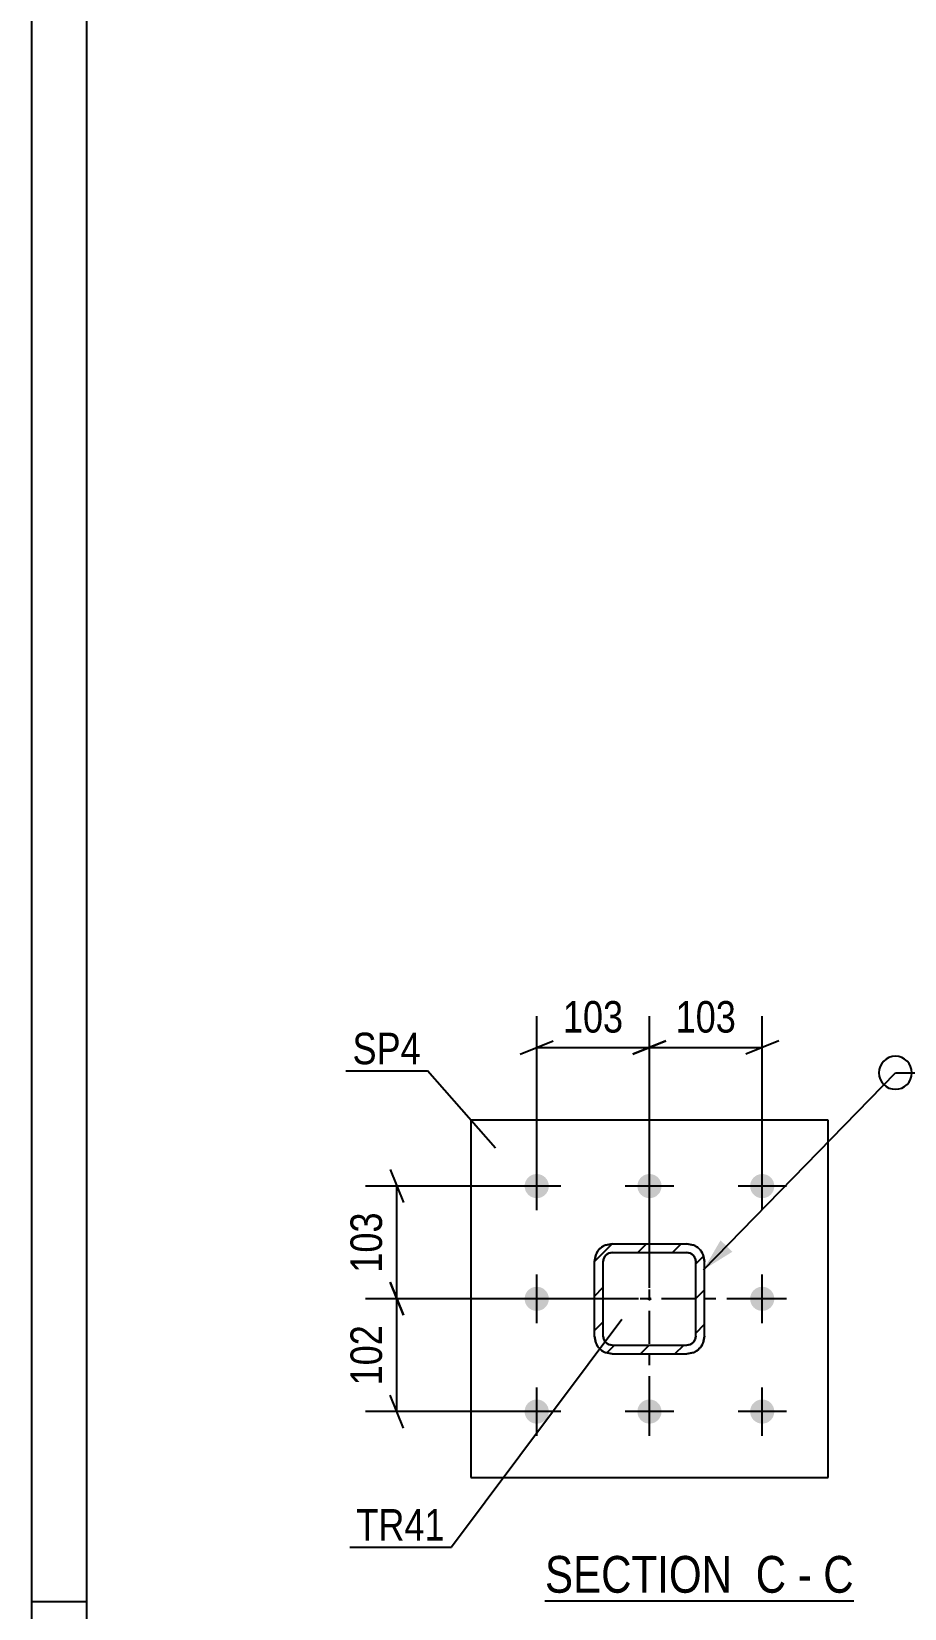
# Model space of a CAD drawing. Header units: millimetres. Extents: x 0 to 841, y 0 to 594.
# Drawn here: x 0 to 79.4, y 148.4 to 291.8 of the extents above; entities that cross this region are included whole.
import ezdxf

# ---------------------------------------------------------------- set-up
doc = ezdxf.new("R2010")
doc.units = ezdxf.units.MM
doc.linetypes.add('DXK_LINE_DOT2', pattern=[3.9198, 1.9599, -1.9599])
doc.linetypes.add('DXK_LINE_DOT3', pattern=[5.9187, 2.979, -0.9799, 0.9799, -0.9799])
doc.styles.add('Arial', font='ARIAL.TTF', dxfattribs={"height": 0.2})
doc.styles.add('Arial Narrow', font='ARIALN.TTF', dxfattribs={"height": 0.2})

# ---------------------------------------------------------------- blocks, each defined once
blk = doc.blocks.new('Unknown-247343380-1135 - 18088')
at = {"color": 5, "linetype": 'Continuous'}
for p, q in [((0, 594), (0, 0)), ((5, 589), (5, 5)), ((5, 149), (0, 149))]:
    blk.add_line(p, q, dxfattribs=at)
blk = doc.blocks.new('Unknown-247343380-13 - 2805')
at = {"color": 6, "linetype": 'Continuous'}
blk.add_line((46.68, 149.09), (74.75, 149.09), dxfattribs=at)
at = {"color": 0, "linetype": 'Continuous'}
for points in [[(64.79, 149.84), (64.79, 153.34), (46.68, 153.34), (46.68, 149.84)], [(68.61, 149.84), (68.61, 153.34), (65.84, 153.34), (65.84, 149.84)], [(70.93, 149.84), (70.93, 153.34), (69.66, 153.34), (69.66, 149.84)], [(74.75, 149.84), (74.75, 153.34), (71.98, 153.34), (71.98, 149.84)]]:
    blk.add_wipeout(points, dxfattribs=at)
at = {"color": 7, "linetype": 'Continuous', "style": 'Arial Narrow'}
for s, p in [('SECTION ', (46.68, 149.84)), ('C', (65.84, 149.84)), ('C', (71.98, 149.84)), ('-', (69.66, 149.84))]:
    blk.add_text(s, height=3.34, dxfattribs=at).set_placement(p)
blk = doc.blocks.new('Part-247343380-2828 - 2805')
at = {"color": 2, "linetype": 'Continuous'}
for p, q in [((72.43, 192.81), (39.93, 192.81)), ((39.93, 192.81), (39.93, 160.31)), ((72.43, 160.31), (72.43, 192.81)), ((39.93, 160.31), (72.43, 160.31))]:
    blk.add_line(p, q, dxfattribs=at)
blk = doc.blocks.new('Bolt-247343380-2893 - 2805')
at = {"linetype": 'Continuous'}
for points in [[(45.93, 185.71, -1), (45.93, 187.91, -1)], [(56.18, 185.71, -1), (56.18, 187.91, -1)], [(66.43, 185.71, -1), (66.43, 187.91, -1)], [(45.93, 175.46, -1), (45.93, 177.66, -1)], [(66.43, 175.46, -1), (66.43, 177.66, -1)], [(45.93, 165.21, -1), (45.93, 167.41, -1)], [(56.18, 165.21, -1), (56.18, 167.41, -1)], [(66.43, 165.21, -1), (66.43, 167.41, -1)]]:
    blk.add_hatch(color=1, dxfattribs=at).paths.add_polyline_path(points)
at = {"color": 1, "linetype": 'Continuous'}
for p, q in [((45.93, 184.61), (45.93, 189.01)), ((56.18, 184.61), (56.18, 189.01)), ((66.43, 184.61), (66.43, 189.01)), ((48.13, 186.81), (43.73, 186.81)), ((58.38, 186.81), (53.98, 186.81)), ((68.63, 186.81), (64.23, 186.81)), ((45.93, 174.36), (45.93, 178.76)), ((66.43, 174.36), (66.43, 178.76)), ((48.13, 176.56), (43.73, 176.56)), ((68.63, 176.56), (64.23, 176.56)), ((45.93, 164.11), (45.93, 168.51)), ((56.18, 164.11), (56.18, 168.51)), ((66.43, 164.11), (66.43, 168.51)), ((48.13, 166.31), (43.73, 166.31)), ((58.38, 166.31), (53.98, 166.31)), ((68.63, 166.31), (64.23, 166.31))]:
    blk.add_line(p, q, dxfattribs=at)
blk = doc.blocks.new('Part-247343380-2918 - 2805')
at = {"linetype": 'Continuous'}
h = blk.add_hatch(dxfattribs=at)
h.set_pattern_fill('', scale=0.7, style=0, pattern_type=0)
h.set_pattern_definition([(45, (52.779, 181.5582), (-1.57154, 1.57154), [])])
h.paths.add_polyline_path([(59.58, 181.56), (52.78, 181.56), (52.17, 181.44), (51.65, 181.09), (51.3, 180.57), (51.18, 179.96), (51.18, 173.16), (51.3, 172.55), (51.65, 172.03), (52.17, 171.68), (52.78, 171.56), (59.58, 171.56), (60.19, 171.68), (60.71, 172.03), (61.06, 172.55), (61.18, 173.16), (61.18, 179.96), (61.06, 180.57), (60.71, 181.09), (60.19, 181.44)])
h.paths.add_polyline_path([(60.32, 180.26), (60.38, 179.96), (60.38, 173.16), (60.32, 172.85), (60.14, 172.59), (59.89, 172.42), (59.58, 172.36), (52.78, 172.36), (52.47, 172.42), (52.21, 172.59), (52.04, 172.85), (51.98, 173.16), (51.98, 179.96), (52.04, 180.26), (52.21, 180.52), (52.47, 180.7), (52.78, 180.76), (59.58, 180.76), (59.89, 180.7), (60.14, 180.52)])
blk.add_hatch(color=30, dxfattribs=at).paths.add_polyline_path([(56.18, 176.46, -1), (56.18, 176.66, -1)])
at = {"color": 7, "linetype": 'DXK_LINE_DOT3'}
for p, q in [((56.18, 166.56), (56.18, 186.56)), ((66.18, 176.56), (46.18, 176.56))]:
    blk.add_line(p, q, dxfattribs=at)
at = {"color": 7, "linetype": 'DXK_LINE_DOT2'}
for p, q in [((52.17, 181.44), (52.78, 181.56)), ((52.78, 180.76), (52.47, 180.7)), ((52.78, 181.56), (59.58, 181.56)), ((52.78, 180.76), (59.58, 180.76)), ((59.58, 181.56), (60.19, 181.44)), ((59.89, 180.7), (59.58, 180.76)), ((51.18, 179.96), (51.3, 180.57)), ((51.18, 173.16), (51.18, 179.96)), ((52.04, 180.26), (51.98, 179.96)), ((51.98, 173.16), (51.98, 179.96)), ((60.38, 179.96), (60.32, 180.26)), ((60.38, 173.16), (60.38, 179.96)), ((61.06, 180.57), (61.18, 179.96)), ((61.18, 173.16), (61.18, 179.96)), ((51.3, 172.55), (51.18, 173.16)), ((51.98, 173.16), (52.04, 172.85)), ((52.47, 172.42), (52.78, 172.36)), ((52.78, 172.36), (59.58, 172.36)), ((59.58, 172.36), (59.89, 172.42)), ((60.32, 172.85), (60.38, 173.16)), ((61.18, 173.16), (61.06, 172.55)), ((52.78, 171.56), (52.17, 171.68)), ((52.78, 171.56), (59.58, 171.56)), ((60.19, 171.68), (59.58, 171.56))]:
    blk.add_line(p, q, dxfattribs=at)
at = {"color": 2, "linetype": 'Continuous'}
for p, q in [((52.78, 181.56), (52.17, 181.44)), ((52.47, 180.7), (52.78, 180.76)), ((52.78, 181.56), (59.58, 181.56)), ((52.78, 180.76), (59.58, 180.76)), ((60.19, 181.44), (59.58, 181.56)), ((59.58, 180.76), (59.89, 180.7)), ((51.3, 180.57), (51.18, 179.96)), ((51.18, 173.16), (51.18, 179.96)), ((51.98, 179.96), (52.04, 180.26)), ((51.98, 173.16), (51.98, 179.96)), ((60.32, 180.26), (60.38, 179.96)), ((60.38, 173.16), (60.38, 179.96)), ((61.18, 179.96), (61.06, 180.57)), ((61.18, 173.16), (61.18, 179.96)), ((51.18, 173.16), (51.3, 172.55)), ((52.04, 172.85), (51.98, 173.16)), ((52.78, 172.36), (52.47, 172.42)), ((52.78, 172.36), (59.58, 172.36)), ((59.89, 172.42), (59.58, 172.36)), ((60.38, 173.16), (60.32, 172.85)), ((61.06, 172.55), (61.18, 173.16)), ((52.17, 171.68), (52.78, 171.56)), ((52.78, 171.56), (59.58, 171.56)), ((59.58, 171.56), (60.19, 171.68))]:
    blk.add_line(p, q, dxfattribs=at)
at = {"color": 30, "linetype": 'DXK_LINE_DOT3'}
blk.add_line((56.18, 176.56), (56.18, 176.56), dxfattribs=at)
at = {"color": 30, "linetype": 'Continuous'}
blk.add_circle((56.18, 176.56), 0.1, dxfattribs=at)
at = {"color": 7, "linetype": 'DXK_LINE_DOT2'}
for centre, radius, start, end in [((52.78, 179.96), 1.6, 112.5, 157.5), ((52.78, 179.96), 0.8, 112.5, 157.5), ((59.58, 179.96), 0.8, 22.5, 67.5), ((59.58, 179.96), 1.6, 22.5, 67.5), ((52.78, 173.16), 1.6, 202.5, 247.5), ((52.78, 173.16), 0.8, 202.5, 247.5), ((59.58, 173.16), 0.8, 292.5, 337.5), ((59.58, 173.16), 1.6, 292.5, 337.5)]:
    blk.add_arc(centre, radius, start, end, dxfattribs=at)
at = {"color": 2, "linetype": 'Continuous'}
for centre, radius, start, end in [((52.78, 179.96), 1.6, 112.5, 157.5), ((52.78, 179.96), 0.8, 112.5, 157.5), ((59.58, 179.96), 0.8, 22.5, 67.5), ((59.58, 179.96), 1.6, 22.5, 67.5), ((52.78, 173.16), 1.6, 202.5, 247.5), ((52.78, 173.16), 0.8, 202.5, 247.5), ((59.58, 173.16), 0.8, 292.5, 337.5), ((59.58, 173.16), 1.6, 292.5, 337.5)]:
    blk.add_arc(centre, radius, start, end, dxfattribs=at)
blk = doc.blocks.new('StraightDimension-247343380-33652 - 2805')
at = {"color": 7, "linetype": 'Continuous'}
for p, q in [((56.18, 177.56), (56.18, 202.27)), ((66.43, 187.81), (66.43, 202.27)), ((54.68, 198.82), (57.68, 200.02)), ((56.18, 199.42), (66.43, 199.42)), ((67.93, 200.02), (64.93, 198.82))]:
    blk.add_line(p, q, dxfattribs=at)
at = {"color": 0}
blk.add_wipeout([(64.65, 200.17), (64.65, 204.37), (57.96, 204.37), (57.96, 200.17)], dxfattribs=at)
at = {"color": 3, "style": 'Arial Narrow'}
blk.add_text('103', height=2.863, dxfattribs=at).set_placement((58.56, 200.77))
blk = doc.blocks.new('StraightDimension-247343380-33653 - 2805')
at = {"color": 7, "linetype": 'Continuous'}
for p, q in [((45.93, 187.81), (45.93, 202.27)), ((56.18, 177.56), (56.18, 202.27)), ((44.43, 198.82), (47.43, 200.02)), ((45.93, 199.42), (56.18, 199.42)), ((57.68, 200.02), (54.68, 198.82))]:
    blk.add_line(p, q, dxfattribs=at)
at = {"color": 0}
blk.add_wipeout([(54.4, 200.17), (54.4, 204.37), (47.71, 204.37), (47.71, 200.17)], dxfattribs=at)
at = {"color": 3, "style": 'Arial Narrow'}
blk.add_text('103', height=2.863, dxfattribs=at).set_placement((48.31, 200.77))
blk = doc.blocks.new('StraightDimension-247343380-33736 - 2805')
at = {"color": 7, "linetype": 'Continuous'}
for p, q in [((32.61, 188.31), (33.81, 185.31)), ((44.93, 186.81), (30.36, 186.81)), ((33.21, 176.56), (33.21, 186.81)), ((33.81, 175.06), (32.61, 178.06)), ((55.18, 176.56), (30.36, 176.56))]:
    blk.add_line(p, q, dxfattribs=at)
at = {"color": 0}
blk.add_wipeout([(32.46, 185.03), (28.26, 185.03), (28.26, 178.34), (32.46, 178.34)], dxfattribs=at)
at = {"color": 3, "style": 'Arial Narrow'}
blk.add_text('103', height=2.863, rotation=90.0002, dxfattribs=at).set_placement((31.86, 178.94))
blk = doc.blocks.new('StraightDimension-247343380-33737 - 2805')
at = {"color": 7, "linetype": 'Continuous'}
for p, q in [((32.61, 178.06), (33.81, 175.06)), ((55.18, 176.56), (30.36, 176.56)), ((33.21, 166.31), (33.21, 176.56)), ((33.81, 164.81), (32.61, 167.81)), ((44.93, 166.31), (30.36, 166.31))]:
    blk.add_line(p, q, dxfattribs=at)
at = {"color": 0}
blk.add_wipeout([(32.46, 174.78), (28.26, 174.78), (28.26, 168.09), (32.46, 168.09)], dxfattribs=at)
at = {"color": 3, "style": 'Arial Narrow'}
blk.add_text('102', height=2.863, rotation=90.0002, dxfattribs=at).set_placement((31.86, 168.69))
blk = doc.blocks.new('Mark-247343380-2824 - 2805')
at = {"color": 0}
blk.add_wipeout([(35.39, 197.89), (35.39, 200.89), (29.18, 200.89), (29.18, 197.89)], dxfattribs=at)
blk.add_wipeout([(35.39, 197.89), (35.39, 200.89), (29.18, 200.89), (29.18, 197.89)], dxfattribs=at)
at = {"color": 30, "linetype": 'Continuous'}
for p in [(28.58, 197.29), (42.18, 190.26)]:
    blk.add_line(p, (35.99, 197.29), dxfattribs=at)
at = {"color": 3, "style": 'Arial Narrow'}
blk.add_text('SP4', height=2.863, dxfattribs=at).set_placement((29.18, 197.89))
blk = doc.blocks.new('Mark-247343380-2914 - 2805')
at = {"color": 0}
blk.add_wipeout([(37.57, 154.58), (37.57, 157.58), (29.53, 157.58), (29.53, 154.58)], dxfattribs=at)
blk.add_wipeout([(37.57, 154.58), (37.57, 157.58), (29.53, 157.58), (29.53, 154.58)], dxfattribs=at)
at = {"color": 30, "linetype": 'Continuous'}
for p in [(53.68, 174.69), (28.93, 153.98)]:
    blk.add_line(p, (38.17, 153.98), dxfattribs=at)
at = {"color": 3, "style": 'Arial Narrow'}
blk.add_text('TR41', height=2.863, dxfattribs=at).set_placement((29.53, 154.58))
blk = doc.blocks.new('WeldMark-247343380-3057 - 2805')
at = {"linetype": 'Continuous'}
blk.add_hatch(color=30, dxfattribs=at).paths.add_polyline_path([(63.72, 180.84), (61.09, 179.21), (62.64, 181.88)])
at = {"color": 30, "linetype": 'Continuous'}
for p, q in [((61.09, 179.21), (78.54, 197.11)), ((78.54, 197.11), (87.54, 197.11))]:
    blk.add_line(p, q, dxfattribs=at)
at = {"color": 3, "linetype": 'Continuous'}
for q in [(86.25, 192.83), (82.83, 192.83)]:
    blk.add_line((82.83, 197.11), q, dxfattribs=at)
for start, end in [(90, 270), (270, 90)]:
    blk.add_arc((78.54, 197.11), 1.5, start, end, dxfattribs=at)
at = {"color": 0, "linetype": 'Continuous'}
blk.add_wipeout([(98.92, 196.21), (98.92, 199.21), (91.14, 199.21), (91.14, 196.21)], dxfattribs=at)
blk.add_wipeout([(98.92, 196.21), (98.92, 199.21), (91.14, 199.21), (91.14, 196.21)], dxfattribs=at)
at = {"color": 3, "linetype": 'Continuous'}
for q in [(91.83, 201.4), (91.83, 192.83)]:
    blk.add_line((87.54, 197.11), q, dxfattribs=at)
at = {"color": 3, "linetype": 'Continuous', "style": 'Arial'}
blk.add_text('TYP', height=2.865, dxfattribs=at).set_placement((91.14, 196.21))

msp = doc.modelspace()

# ---------------------------------------------------------------- block references
for name in ['Unknown-247343380-1135 - 18088', 'Part-247343380-2828 - 2805', 'Bolt-247343380-2893 - 2805', 'Part-247343380-2918 - 2805']:
    msp.add_blockref(name, (0, 0))

# ---------------------------------------------------------------- next in the draw order: block references
for name in ['StraightDimension-247343380-33652 - 2805', 'Mark-247343380-2824 - 2805', 'Unknown-247343380-13 - 2805']:
    msp.add_blockref(name, (0, 0))

# ---------------------------------------------------------------- next in the draw order: block references
for name in ['StraightDimension-247343380-33653 - 2805', 'WeldMark-247343380-3057 - 2805']:
    msp.add_blockref(name, (0, 0))

# ---------------------------------------------------------------- next in the draw order: block references
msp.add_blockref('StraightDimension-247343380-33736 - 2805', (0, 0))

# ---------------------------------------------------------------- next in the draw order: block references
msp.add_blockref('StraightDimension-247343380-33737 - 2805', (0, 0))

# ---------------------------------------------------------------- next in the draw order: block references
msp.add_blockref('Mark-247343380-2914 - 2805', (0, 0))

doc.saveas('drawing.dxf')
